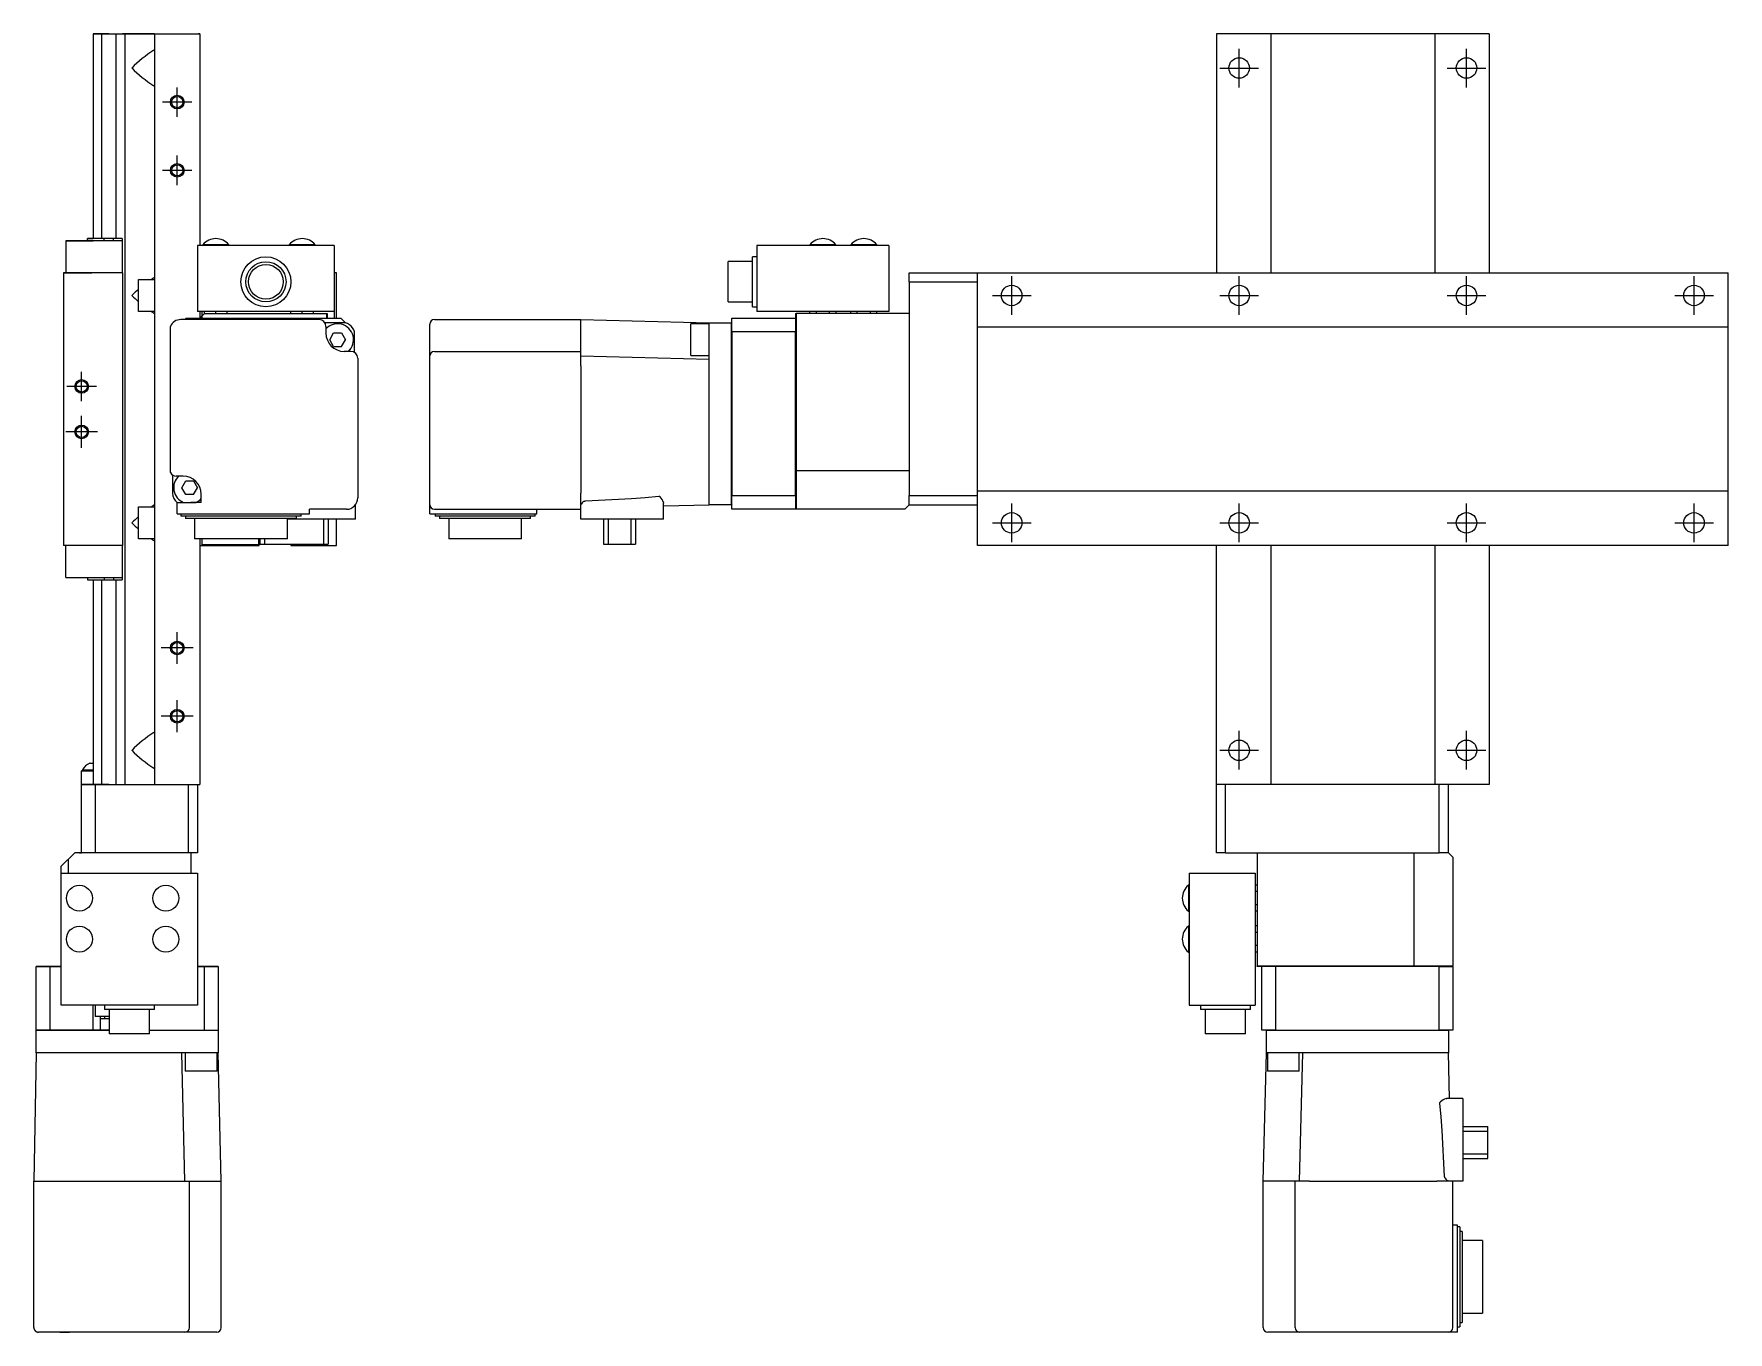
# Model space of a CAD drawing. Extents: x 0 to 765, y -8 to 471.
# Drawn here: x 392.7 to 765.2, y 97.4 to 382.8 of the extents above; entities that cross this region are included whole.
import ezdxf

# ---------------------------------------------------------------- set-up
doc = ezdxf.new("R2010")
doc.units = 0
doc.header["$LTSCALE"] = 0.5
doc.linetypes.add('CENTER', pattern=[50.8, 31.75, -6.35, 6.35, -6.35])
for name, color, linetype in [('MSM_CENTER', 1, 'CENTER'), ('MSM_CONTINUOUS', 7, 'CONTINUOUS'), ('MSM_NARROW', 5, 'CONTINUOUS')]:
    doc.layers.add(name, color=color, linetype=linetype)

msp = doc.modelspace()

# ---------------------------------------------------------------- linework, layer by layer
at = {"layer": 'MSM_CENTER'}
for p, q in [((657.7, 371.03), (657.7, 379.53)), ((707.7, 371.03), (707.7, 379.53)), ((653.45, 375.28), (661.95, 375.28)), ((703.45, 375.28), (711.95, 375.28)), ((424.25, 364.55), (424.25, 371.01)), ((427.48, 367.78), (421.02, 367.78)), ((424.25, 349.55), (424.25, 356.01)), ((427.48, 352.78), (421.02, 352.78)), ((607.7, 321.03), (607.7, 329.53)), ((657.7, 321.03), (657.7, 329.53)), ((707.7, 321.03), (707.7, 329.53)), ((757.7, 321.03), (757.7, 329.53)), ((603.45, 325.28), (611.95, 325.28)), ((653.45, 325.28), (661.95, 325.28)), ((703.45, 325.28), (711.95, 325.28)), ((753.45, 325.28), (761.95, 325.28)), ((403.25, 302.05), (403.25, 308.51)), ((406.48, 305.28), (400.02, 305.28)), ((403.25, 291.78), (403.25, 298.78)), ((406.75, 295.28), (399.75, 295.28)), ((607.7, 271.03), (607.7, 279.53)), ((657.7, 271.03), (657.7, 279.53)), ((707.7, 271.03), (707.7, 279.53)), ((757.7, 271.03), (757.7, 279.53)), ((603.45, 275.28), (611.95, 275.28)), ((653.45, 275.28), (661.95, 275.28)), ((703.45, 275.28), (711.95, 275.28)), ((753.45, 275.28), (761.95, 275.28)), ((424.25, 244.28), (424.25, 251.28)), ((427.75, 247.78), (420.75, 247.78)), ((424.25, 229.28), (424.25, 236.28)), ((427.75, 232.78), (420.75, 232.78)), ((657.7, 221.03), (657.7, 229.53)), ((707.7, 221.03), (707.7, 229.53)), ((653.45, 225.28), (661.95, 225.28)), ((703.45, 225.28), (711.95, 225.28))]:
    msp.add_line(p, q, dxfattribs=at)
at = {"layer": 'MSM_CONTINUOUS'}
for p, q in [((405.75, 382.78), (429.25, 382.78)), ((409.25, 382.78), (405.75, 382.78)), ((409.25, 382.78), (405.75, 382.78)), ((405.75, 382.78), (405.75, 337.78)), ((407.71, 337.78), (407.71, 382.78)), ((410.78, 382.78), (410.78, 337.78)), ((412.75, 382.78), (412.25, 382.78)), ((419.25, 382.78), (412.25, 382.78)), ((412.75, 382.78), (412.75, 217.78)), ((416.79, 382.78), (421.25, 382.78)), ((419.25, 382.78), (419.25, 217.78)), ((419.25, 382.78), (421.25, 382.78)), ((424.25, 382.78), (429.25, 382.78)), ((429.25, 382.78), (428.95, 382.78)), ((429.25, 382.78), (429.25, 336.28)), ((652.7, 382.78), (652.7, 330.28)), ((712.7, 382.78), (652.7, 382.78)), ((664.7, 382.78), (664.7, 330.28)), ((700.7, 382.78), (700.7, 330.28)), ((712.7, 382.78), (712.7, 330.28)), ((419.25, 379.02), (419.12, 379.18)), ((419.25, 371.54), (419.12, 371.38)), ((412.15, 337.28), (399.75, 337.28)), ((399.75, 337.28), (405.75, 337.28)), ((399.75, 337.28), (399.75, 330.28)), ((412.15, 337.78), (404.55, 337.78)), ((404.55, 337.28), (404.55, 337.78)), ((404.55, 337.78), (405.75, 337.78)), ((408.22, 337.28), (408.22, 337.78)), ((410.27, 337.28), (410.27, 337.78)), ((412.15, 337.78), (412.15, 330.28)), ((458.75, 336.28), (428.75, 336.28)), ((428.75, 336.28), (428.75, 321.78)), ((435.6, 336.44), (429.9, 336.44)), ((429.9, 336.44), (429.9, 336.28)), ((435.6, 336.28), (435.6, 336.44)), ((454.6, 336.44), (448.9, 336.44)), ((448.9, 336.44), (448.9, 336.28)), ((454.6, 336.28), (454.6, 336.44)), ((458.75, 336.28), (458.75, 320.28)), ((580.7, 336.28), (551.7, 336.28)), ((551.7, 336.28), (551.7, 321.78)), ((569.05, 336.44), (563.35, 336.44)), ((563.35, 336.44), (563.35, 336.28)), ((569.05, 336.28), (569.05, 336.44)), ((578.05, 336.44), (572.35, 336.44)), ((572.35, 336.44), (572.35, 336.28)), ((578.05, 336.28), (578.05, 336.44)), ((580.7, 336.28), (580.7, 321.78)), ((545.4, 323.86), (545.4, 332.71)), ((550.7, 332.71), (545.4, 332.71)), ((550.7, 322.78), (550.7, 333.78)), ((551.7, 333.78), (550.7, 333.78)), ((412.25, 330.28), (399.25, 330.28)), ((399.25, 330.28), (399.25, 270.28)), ((399.25, 330.28), (399.6, 330.28)), ((399.25, 330.28), (405.45, 330.28)), ((412.25, 330.28), (412.25, 270.28)), ((415.75, 321.78), (415.75, 328.78)), ((415.75, 328.78), (419.25, 328.78)), ((419.25, 329.02), (419.12, 329.18)), ((459.25, 330.28), (458.75, 330.28)), ((459.25, 330.28), (458.75, 330.28)), ((459.25, 320.28), (459.25, 330.28)), ((585.2, 328.28), (585.2, 330.28)), ((585.2, 330.28), (765.2, 330.28)), ((585.2, 328.28), (585.2, 281.28)), ((585.2, 328.28), (600.2, 328.28)), ((600.2, 270.28), (600.2, 330.28)), ((765.2, 270.28), (765.2, 330.28)), ((419.25, 321.78), (415.75, 321.78)), ((419.25, 321.54), (419.12, 321.38)), ((458.75, 321.78), (428.75, 321.78)), ((429.25, 321.78), (429.25, 320.28)), ((429.75, 320.78), (429.25, 320.28)), ((429.75, 320.78), (429.75, 321.78)), ((430.25, 321.28), (429.75, 320.78)), ((429.75, 320.28), (429.75, 320.78)), ((430.25, 321.28), (430.25, 321.78)), ((430.25, 321.28), (457.25, 321.28)), ((432.75, 321.28), (432.75, 321.78)), ((435.25, 321.28), (435.25, 321.78)), ((449.25, 321.28), (449.25, 321.78)), ((451.75, 321.28), (451.75, 321.78)), ((454.25, 321.28), (454.25, 321.78)), ((457.15, 320.28), (457.15, 321.28)), ((457.25, 321.28), (457.25, 320.28)), ((545.4, 323.86), (550.7, 323.86)), ((550.7, 322.78), (551.7, 322.78)), ((580.7, 321.78), (551.7, 321.78)), ((560.2, 321.28), (560.3, 321.28)), ((560.2, 321.28), (560.2, 317.28)), ((560.3, 321.28), (560.3, 286.78)), ((585.2, 321.28), (560.3, 321.28)), ((563.31, 321.28), (563.31, 321.78)), ((564.76, 321.28), (564.76, 321.78)), ((567.64, 321.28), (567.64, 321.78)), ((569.09, 321.28), (569.09, 321.78)), ((572.31, 321.28), (572.31, 321.78)), ((573.76, 321.28), (573.76, 321.78)), ((576.64, 321.28), (576.64, 321.78)), ((578.09, 321.28), (578.09, 321.78)), ((422.75, 286.33), (422.75, 318.46)), ((455.45, 319.98), (425.05, 319.98)), ((426.25, 320.28), (425.95, 319.98)), ((425.95, 319.98), (426.25, 320.28)), ((426.25, 320.28), (460.25, 320.28)), ((435.75, 320.28), (435.75, 319.98)), ((443.75, 319.98), (443.75, 320.28)), ((460.75, 319.28), (456.71, 319.28)), ((460.75, 319.28), (456.71, 319.28)), ((456.95, 318.48), (456.95, 316.98)), ((457.78, 315.55), (458.64, 317.05)), ((458.64, 317.05), (460.38, 317.05)), ((461.31, 319.22), (460.25, 320.28)), ((460.25, 320.28), (461.31, 319.22)), ((460.38, 317.05), (461.24, 315.55)), ((463.25, 317.28), (463.18, 317.35)), ((463.18, 317.35), (463.25, 317.28)), ((463.25, 312.75), (463.25, 316.78)), ((479.8, 318.48), (479.8, 318.98)), ((479.8, 316.98), (479.8, 318.48)), ((479.8, 311.48), (479.8, 316.98)), ((480.8, 319.98), (513, 319.98)), ((513, 318.48), (513, 319.98)), ((513, 319.98), (541.2, 319.28)), ((513, 316.98), (513, 318.48)), ((513, 309.78), (513, 316.98)), ((537.2, 312.05), (537.2, 319.05)), ((541.2, 319.05), (537.2, 319.05)), ((541.2, 316.78), (541.2, 319.28)), ((541.2, 319.28), (546.1, 319.28)), ((541.2, 309.78), (541.2, 316.78)), ((546.1, 316.78), (546.1, 319.28)), ((546.1, 319.28), (546.2, 319.18)), ((546.1, 281.78), (546.1, 316.78)), ((546.2, 317.28), (546.2, 320.28)), ((546.2, 320.28), (560.2, 320.28)), ((546.2, 317.28), (546.2, 281.28)), ((560.2, 317.28), (546.2, 317.28)), ((560.2, 281.28), (560.2, 317.28)), ((765.2, 318.28), (600.2, 318.28)), ((458.64, 314.05), (457.78, 315.55)), ((458.64, 314.05), (460.38, 314.05)), ((460.38, 314.05), (461.24, 315.55)), ((462.45, 312.98), (460.95, 312.98)), ((480.8, 312.98), (513, 312.98)), ((463.95, 311.48), (463.95, 280.78)), ((479.8, 280.78), (479.8, 311.48)), ((513, 311.98), (541.2, 311.28)), ((513, 309.78), (513, 281.78)), ((537.2, 312.05), (541.2, 312.05)), ((541.2, 281.78), (541.2, 309.78)), ((560.2, 286.82), (560.3, 286.78)), ((423.25, 285.81), (423.25, 281.78)), ((425.55, 285.58), (424.05, 285.58)), ((425.25, 283.02), (426.12, 284.52)), ((426.12, 284.52), (427.85, 284.52)), ((427.85, 284.52), (428.71, 283.02)), ((560.3, 286.78), (585.2, 286.78)), ((560.3, 286.78), (560.3, 278.28)), ((423.25, 281.28), (423.31, 281.22)), ((424.25, 279.78), (428.42, 279.78)), ((424.25, 277.28), (424.25, 279.78)), ((426.12, 281.52), (425.25, 283.02)), ((427.85, 281.52), (426.12, 281.52)), ((429.55, 279.78), (427.25, 279.78)), ((427.85, 281.52), (428.71, 283.02)), ((429.55, 279.78), (429.55, 281.58)), ((479.8, 277.28), (479.8, 280.78)), ((513, 276.08), (513, 281.78)), ((513.63, 279.99), (513.73, 280.04)), ((513.73, 280.04), (513.85, 280.09)), ((513.85, 280.09), (513.96, 280.11)), ((513.96, 280.11), (514, 280.11)), ((514, 280.11), (524.12, 280.66)), ((524.12, 280.66), (527.14, 280.87)), ((527.14, 280.87), (530.15, 281.14)), ((530.15, 281.14), (530.25, 281.13)), ((530.25, 281.13), (530.35, 281.08)), ((530.35, 281.08), (530.45, 281)), ((531.13, 279.77), (531.15, 279.62)), ((531.15, 276.08), (531.15, 279.62)), ((541.2, 279.28), (541.2, 281.78)), ((546.1, 279.28), (546.1, 281.78)), ((546.2, 279.38), (546.1, 279.28)), ((546.2, 281.28), (560.2, 281.28)), ((546.2, 278.28), (546.2, 281.28)), ((560.2, 281.28), (560.2, 278.28)), ((585.2, 279.28), (585.2, 281.28)), ((585.2, 281.28), (600.2, 281.28)), ((765.2, 282.28), (600.2, 282.28)), ((415.75, 271.78), (415.75, 278.78)), ((415.75, 278.78), (419.25, 278.78)), ((419.25, 279.02), (419.12, 279.18)), ((424.25, 277.28), (428.42, 277.28)), ((425.07, 277.28), (425.07, 276.78)), ((451.51, 276.78), (425.07, 276.78)), ((426.07, 276.78), (426.07, 276.28)), ((450.51, 276.28), (426.07, 276.28)), ((428.07, 276.28), (428.07, 271.78)), ((428.42, 277.28), (450.35, 277.28)), ((448.51, 271.78), (448.51, 276.28)), ((463.45, 276.08), (448.51, 276.08)), ((450.35, 277.28), (453.35, 277.28)), ((450.51, 276.28), (450.51, 276.78)), ((451.51, 276.78), (451.51, 277.28)), ((453.35, 277.28), (453.35, 278.28)), ((461.45, 278.28), (453.35, 278.28)), ((456.45, 276.08), (456.45, 270.58)), ((457.45, 276.08), (457.45, 270.58)), ((459.25, 270.28), (459.25, 276.08)), ((463.45, 276.08), (463.45, 279.28)), ((479.8, 277.28), (482.8, 277.28)), ((480.8, 278.28), (513, 278.28)), ((480.95, 277.28), (480.95, 276.78)), ((498.81, 276.78), (480.95, 276.78)), ((481.95, 276.78), (481.95, 276.28)), ((498.64, 276.28), (481.95, 276.28)), ((482.8, 277.28), (500.3, 277.28)), ((483.95, 276.28), (483.95, 271.78)), ((501.94, 276.28), (498.64, 276.28)), ((502.94, 276.78), (498.81, 276.78)), ((499.94, 271.78), (499.94, 276.28)), ((500.3, 277.28), (503.3, 277.28)), ((501.94, 276.28), (501.94, 276.78)), ((502.94, 276.78), (502.94, 277.28)), ((503.3, 277.28), (503.3, 278.28)), ((513, 279.07), (513.01, 279.18)), ((514, 276.08), (513, 276.08)), ((513.01, 279.18), (513.05, 279.29)), ((530.15, 276.08), (514, 276.08)), ((518, 276.08), (518, 270.58)), ((519, 276.08), (519, 270.58)), ((524, 276.08), (524, 270.58)), ((525, 276.08), (525, 270.58)), ((531.15, 276.08), (530.15, 276.08)), ((531.15, 279.03), (541.2, 279.28)), ((546.1, 279.28), (541.2, 279.28)), ((560.2, 278.28), (546.2, 278.28)), ((560.3, 278.28), (560.2, 278.38)), ((584.2, 278.28), (560.3, 278.28)), ((585.2, 279.28), (584.2, 278.28)), ((585.2, 279.28), (600.2, 279.28)), ((412.25, 270.28), (399.25, 270.28)), ((399.75, 263.28), (399.75, 270.28)), ((412.15, 270.28), (412.15, 262.78)), ((419.25, 271.78), (415.75, 271.78)), ((419.25, 271.54), (419.12, 271.38)), ((448.51, 271.78), (428.07, 271.78)), ((429.25, 271.78), (429.25, 217.78)), ((429.25, 270.28), (442.25, 270.28)), ((429.75, 270.48), (429.75, 271.78)), ((442.15, 270.48), (429.75, 270.48)), ((442.15, 271.78), (442.15, 270.48)), ((442.25, 270.28), (442.25, 271.78)), ((442.45, 271.78), (442.45, 270.58)), ((442.45, 270.58), (457.45, 270.58)), ((443.45, 271.78), (443.45, 270.58)), ((449.25, 270.58), (449.25, 270.28)), ((449.25, 270.28), (459.25, 270.28)), ((499.94, 271.78), (483.95, 271.78)), ((518, 270.58), (519, 270.58)), ((519, 270.58), (524, 270.58)), ((524, 270.58), (525, 270.58)), ((765.2, 270.28), (600.2, 270.28)), ((652.7, 202.78), (652.7, 270.28)), ((664.7, 270.28), (664.7, 217.78)), ((700.7, 270.28), (700.7, 217.78)), ((712.7, 270.28), (712.7, 217.78)), ((399.75, 263.28), (412.15, 263.28)), ((404.55, 263.28), (404.55, 262.78)), ((404.55, 262.78), (412.15, 262.78)), ((405.75, 262.78), (405.75, 217.78)), ((407.71, 217.78), (407.71, 262.78)), ((408.22, 263.28), (408.22, 262.78)), ((410.27, 263.28), (410.27, 262.78)), ((410.78, 262.78), (410.78, 217.78)), ((419.25, 229.02), (419.12, 229.18)), ((405.75, 220.78), (403.25, 220.78)), ((403.25, 220.78), (405.75, 220.78)), ((403.25, 202.78), (403.25, 220.78)), ((403.4, 220.98), (405.75, 220.98)), ((403.4, 220.98), (403.4, 220.78)), ((405.03, 222.43), (405.75, 222.43)), ((419.25, 221.54), (419.12, 221.38)), ((403.25, 217.78), (429.25, 217.78)), ((409.25, 217.78), (403.25, 217.78)), ((403.35, 217.78), (412.75, 217.78)), ((406.25, 217.78), (406.25, 202.78)), ((412.75, 217.78), (419.25, 217.78)), ((426.75, 202.78), (426.75, 217.78)), ((428.75, 217.78), (428.75, 202.78)), ((712.7, 217.78), (652.7, 217.78)), ((654.7, 202.78), (654.7, 217.78)), ((701.7, 202.78), (701.7, 217.78)), ((703.7, 202.78), (703.7, 217.78)), ((401.75, 202.78), (398.75, 199.78)), ((398.75, 199.78), (401.75, 202.78)), ((400.25, 201.28), (400.25, 198.28)), ((428.75, 202.78), (401.75, 202.78)), ((403.25, 202.78), (401.75, 202.78)), ((402.75, 202.78), (403.25, 202.78)), ((427.25, 202.78), (427.25, 198.28)), ((654.7, 202.78), (652.7, 202.78)), ((654.7, 202.78), (701.7, 202.78)), ((661.7, 202.78), (661.7, 177.88)), ((696.2, 177.88), (696.2, 202.78)), ((703.7, 202.78), (701.7, 202.78)), ((703.7, 202.78), (704.7, 201.78)), ((704.7, 201.78), (704.7, 177.88)), ((398.75, 169.28), (398.75, 199.78)), ((398.75, 198.28), (428.75, 198.28)), ((398.75, 198.28), (428.75, 198.28)), ((428.75, 198.28), (428.75, 169.28)), ((646.7, 198.28), (646.7, 169.28)), ((646.7, 198.28), (661.2, 198.28)), ((661.2, 198.28), (661.2, 169.28)), ((646.54, 195.63), (646.54, 189.93)), ((646.7, 195.63), (646.54, 195.63)), ((661.7, 195.67), (661.2, 195.67)), ((661.7, 194.23), (661.2, 194.23)), ((661.7, 191.34), (661.2, 191.34)), ((646.54, 189.93), (646.7, 189.93)), ((646.54, 186.63), (646.54, 180.93)), ((646.7, 186.63), (646.54, 186.63)), ((661.7, 189.9), (661.2, 189.9)), ((661.7, 186.67), (661.2, 186.67)), ((661.7, 185.23), (661.2, 185.23)), ((646.54, 180.93), (646.7, 180.93)), ((661.7, 182.34), (661.2, 182.34)), ((661.7, 180.9), (661.2, 180.9)), ((393.25, 177.78), (398.75, 177.78)), ((398.75, 177.78), (393.25, 177.78)), ((393.25, 163.78), (393.25, 177.78)), ((396.25, 177.78), (396.25, 163.78)), ((433.25, 177.78), (428.75, 177.78)), ((428.75, 177.78), (433.25, 177.78)), ((430.25, 163.78), (430.25, 177.78)), ((433.25, 177.78), (433.25, 163.78)), ((661.7, 177.88), (696.2, 177.88)), ((661.7, 177.78), (661.7, 177.88)), ((665.7, 177.78), (661.7, 177.78)), ((662.7, 163.78), (662.7, 177.78)), ((665.7, 177.78), (665.7, 163.78)), ((701.7, 177.78), (665.7, 177.78)), ((696.16, 177.78), (696.2, 177.88)), ((696.2, 177.88), (704.7, 177.88)), ((701.7, 163.78), (701.7, 177.78)), ((701.7, 177.78), (704.7, 177.78)), ((704.7, 177.88), (704.6, 177.78)), ((704.7, 177.78), (704.7, 163.78)), ((428.75, 169.28), (398.75, 169.28)), ((405.75, 163.78), (405.75, 169.28)), ((406.25, 169.28), (406.25, 166.78)), ((408.25, 169.28), (408.25, 168.28)), ((419.25, 168.28), (408.25, 168.28)), ((409.32, 168.28), (409.32, 162.98)), ((418.17, 162.98), (418.17, 168.28)), ((419.25, 168.28), (419.25, 169.28)), ((646.7, 169.28), (661.2, 169.28)), ((649.2, 169.28), (649.2, 168.28)), ((660.2, 168.28), (649.2, 168.28)), ((650.27, 168.28), (650.27, 162.98)), ((659.12, 162.98), (659.12, 168.28)), ((660.2, 168.28), (660.2, 169.28)), ((409.32, 166.78), (406.25, 166.78)), ((407.35, 166.78), (407.35, 163.78)), ((409.32, 166.28), (407.35, 166.28)), ((408.25, 166.78), (408.25, 166.28)), ((409.32, 163.78), (393.25, 163.78)), ((393.25, 163.68), (393.35, 163.78)), ((409.32, 163.68), (393.25, 163.68)), ((393.25, 158.78), (393.25, 163.68)), ((407.35, 163.78), (409.32, 163.78)), ((418.17, 162.98), (409.32, 162.98)), ((418.17, 163.78), (433.25, 163.78)), ((433.25, 163.68), (418.17, 163.68)), ((433.15, 163.78), (433.25, 163.68)), ((433.25, 163.68), (433.25, 158.78)), ((659.12, 162.98), (650.27, 162.98)), ((665.7, 163.78), (662.7, 163.78)), ((663.7, 163.68), (663.8, 163.78)), ((666.2, 163.68), (663.7, 163.68)), ((663.7, 158.78), (663.7, 163.68)), ((665.7, 163.78), (701.7, 163.78)), ((701.2, 163.68), (666.2, 163.68)), ((703.7, 163.68), (701.2, 163.68)), ((704.7, 163.78), (701.7, 163.78)), ((703.6, 163.78), (703.7, 163.68)), ((703.7, 163.68), (703.7, 158.78)), ((393.25, 158.78), (392.75, 130.58)), ((433.25, 158.78), (393.25, 158.78)), ((425.95, 130.58), (425.25, 158.78)), ((426.01, 158.78), (426.01, 154.78)), ((433.01, 154.78), (433.01, 158.78)), ((433.95, 130.58), (433.25, 158.78)), ((663, 130.58), (663.7, 158.78)), ((666.2, 158.78), (663.7, 158.78)), ((663.93, 158.78), (663.93, 154.78)), ((673.2, 158.78), (666.2, 158.78)), ((670.93, 154.78), (670.93, 158.78)), ((671, 130.58), (671.7, 158.78)), ((701.2, 158.78), (673.2, 158.78)), ((703.7, 158.78), (701.2, 158.78)), ((703.95, 148.73), (703.7, 158.78)), ((433.01, 154.78), (426.01, 154.78)), ((670.93, 154.78), (663.93, 154.78)), ((701.84, 147.73), (701.85, 147.84)), ((702.11, 144.72), (701.84, 147.73)), ((701.85, 147.84), (701.9, 147.93)), ((701.9, 147.93), (701.98, 148.03)), ((703.21, 148.72), (703.36, 148.73)), ((706.9, 148.73), (703.36, 148.73)), ((706.9, 148.73), (706.9, 130.58)), ((702.32, 141.71), (702.11, 144.72)), ((702.87, 131.58), (702.32, 141.71)), ((706.9, 142.58), (712.4, 142.58)), ((706.9, 141.58), (712.4, 141.58)), ((712.4, 135.58), (712.4, 142.58)), ((706.9, 136.58), (712.4, 136.58)), ((706.9, 135.58), (712.4, 135.58)), ((392.75, 130.58), (433.95, 130.58)), ((392.75, 98.38), (392.75, 130.58)), ((426.95, 98.38), (426.95, 130.58)), ((431.75, 130.58), (433.95, 130.58)), ((433.95, 98.38), (433.95, 130.58)), ((663, 98.38), (663, 130.58)), ((671.5, 130.58), (663, 130.58)), ((670, 98.38), (670, 130.58)), ((673.2, 130.58), (671.5, 130.58)), ((673.2, 130.58), (701.2, 130.58)), ((706.9, 130.58), (701.2, 130.58)), ((702.87, 131.54), (702.87, 131.58)), ((702.89, 131.44), (702.87, 131.54)), ((702.94, 131.32), (702.89, 131.44)), ((702.99, 131.22), (702.94, 131.32)), ((703.8, 130.59), (703.69, 130.63)), ((703.91, 130.58), (703.8, 130.59)), ((704.7, 98.38), (704.7, 130.58)), ((705.7, 120.88), (704.7, 120.88)), ((705.7, 117.88), (705.7, 120.88)), ((706.2, 120.52), (705.7, 120.52)), ((706.2, 120.52), (706.2, 116.4)), ((706.7, 119.52), (706.2, 119.52)), ((706.7, 119.52), (706.7, 116.22)), ((705.7, 100.38), (705.7, 117.88)), ((706.2, 116.4), (706.2, 107.05)), ((711.2, 117.52), (706.7, 117.52)), ((706.7, 116.22), (706.7, 106.87)), ((711.2, 117.52), (711.2, 115.87)), ((711.2, 115.87), (711.2, 106.52)), ((706.2, 107.05), (706.2, 98.53)), ((706.7, 106.87), (706.7, 99.53)), ((711.2, 106.52), (711.2, 101.53)), ((706.7, 101.53), (711.2, 101.53)), ((392.75, 98.38), (392.75, 98.34)), ((392.75, 98.34), (392.75, 98.3)), ((392.75, 98.3), (392.75, 98.26)), ((392.75, 98.26), (392.76, 98.22)), ((392.76, 98.22), (392.77, 98.18)), ((392.77, 98.18), (392.78, 98.14)), ((392.78, 98.14), (392.79, 98.1)), ((392.79, 98.1), (392.8, 98.06)), ((392.8, 98.06), (392.81, 98.02)), ((392.81, 98.02), (392.83, 97.98)), ((392.83, 97.98), (392.85, 97.94)), ((392.85, 97.94), (392.87, 97.91)), ((392.87, 97.91), (392.89, 97.87)), ((392.89, 97.87), (392.91, 97.84)), ((392.91, 97.84), (392.93, 97.8)), ((392.93, 97.8), (392.96, 97.77)), ((392.96, 97.77), (392.98, 97.74)), ((392.98, 97.74), (393.01, 97.71)), ((393.01, 97.71), (393.04, 97.68)), ((393.04, 97.68), (393.07, 97.65)), ((393.07, 97.65), (393.1, 97.62)), ((393.1, 97.62), (393.13, 97.59)), ((393.13, 97.59), (393.16, 97.57)), ((393.16, 97.57), (393.2, 97.54)), ((393.2, 97.54), (393.23, 97.52)), ((393.23, 97.52), (393.27, 97.5)), ((393.27, 97.5), (393.31, 97.48)), ((393.31, 97.48), (393.34, 97.47)), ((393.34, 97.47), (393.38, 97.45)), ((393.38, 97.45), (393.42, 97.44)), ((393.42, 97.44), (393.46, 97.42)), ((393.46, 97.42), (393.5, 97.41)), ((393.5, 97.41), (393.53, 97.41)), ((393.53, 97.41), (393.56, 97.4)), ((393.56, 97.4), (393.59, 97.39)), ((393.59, 97.39), (393.62, 97.39)), ((393.62, 97.39), (393.65, 97.39)), ((393.65, 97.39), (393.68, 97.38)), ((393.68, 97.38), (393.71, 97.38)), ((393.71, 97.38), (393.74, 97.38)), ((393.74, 97.38), (393.75, 97.38)), ((432.95, 97.38), (393.75, 97.38)), ((398.42, 97.38), (400.55, 97.38)), ((671.5, 97.38), (664, 97.38)), ((702.2, 97.38), (671.5, 97.38)), ((705.7, 97.38), (702.2, 97.38)), ((705.7, 97.38), (705.7, 100.38)), ((705.7, 98.53), (706.2, 98.53)), ((706.2, 99.53), (706.7, 99.53))]:
    msp.add_line(p, q, dxfattribs=at)
for centre, radius in [((657.7, 375.28), 2.25), ((707.7, 375.28), 2.25), ((424.25, 367.78), 1.23), ((424.25, 352.78), 1.23), ((443.75, 328.28), 5.5), ((443.75, 328.28), 4.42), ((443.75, 328.28), 3.83), ((607.7, 325.28), 2.25), ((657.7, 325.28), 2.25), ((707.7, 325.28), 2.25), ((757.7, 325.28), 2.25), ((403.25, 305.28), 1.23), ((403.25, 295.28), 1.23), ((607.7, 275.28), 2.25), ((657.7, 275.28), 2.25), ((707.7, 275.28), 2.25), ((757.7, 275.28), 2.25), ((424.25, 247.78), 1.23), ((424.25, 232.78), 1.23), ((657.7, 225.28), 2.25), ((707.7, 225.28), 2.25), ((402.75, 192.78), 2.85), ((421.75, 192.78), 2.85), ((402.75, 183.78), 2.85), ((421.75, 183.78), 2.85)]:
    msp.add_circle(centre, radius, dxfattribs=at)
for centre, radius, start, end in [((436.2, 352.85), 31.38, 122.9812, 134.3908), ((436.2, 397.71), 31.38, 225.6092, 237.0188), ((432.75, 334.08), 3.7, 39.6218, 140.3782), ((451.75, 334.08), 3.7, 39.6218, 140.3782), ((566.2, 334.08), 3.7, 39.6218, 140.3782), ((575.2, 334.08), 3.7, 39.6218, 140.3782), ((436.2, 302.85), 31.38, 122.9812, 124.2994), ((436.2, 302.85), 31.38, 130.674, 134.3908), ((436.2, 347.71), 31.38, 225.6092, 229.326), ((436.2, 347.71), 31.38, 235.7006, 237.0188), ((425.05, 317.48), 2.5, 90, 156.9261), ((425.05, 317.48), 2.5, 90, 156.9261), ((455.45, 318.48), 1.5, 0, 90), ((455.45, 318.48), 1.5, 0, 90), ((459.51, 315.55), 3.5, 312.9107, 137.0893), ((460.95, 316.98), 4, 180, 270), ((460.95, 316.98), 4, 180, 270), ((460.75, 316.78), 2.5, 0, 90), ((460.75, 316.78), 2.5, 0, 90), ((480.8, 318.98), 1, 90, 180), ((462.45, 311.48), 1.5, 0, 90), ((462.45, 311.48), 1.5, 0, 90), ((480.8, 311.98), 1, 90, 180), ((424.05, 287.08), 1.5, 209.9264, 270), ((426.98, 283.02), 3.5, 132.9107, 247.6273), ((425.55, 281.58), 4, 0, 90), ((425.75, 281.78), 2.5, 180, 233.1302), ((426.98, 283.02), 3.5, 292.3727, 317.0893), ((461.45, 280.78), 2.5, 270, 0), ((514.51, 278.65), 1.6, 123.414, 156.5024), ((528.21, 278.95), 3.03, 15.6098, 42.5488), ((436.2, 252.85), 31.38, 130.674, 134.3908), ((436.2, 252.85), 31.38, 122.9812, 124.2994), ((480.8, 279.28), 1, 180, 270), ((436.2, 297.71), 31.38, 225.6092, 229.326), ((436.2, 297.71), 31.38, 235.7006, 237.0188), ((436.2, 202.85), 31.38, 122.9812, 134.3908), ((436.2, 247.71), 31.38, 225.6092, 237.0188), ((406.25, 219.42), 3.25, 112.061, 151.2734), ((648.9, 192.78), 3.7, 129.6218, 230.3782), ((648.9, 183.78), 3.7, 129.6218, 230.3782), ((704.03, 145.8), 3.03, 105.6099, 132.5489), ((704.33, 132.1), 1.6, 213.414, 246.5024), ((425.95, 98.38), 1, 270, 0), ((432.95, 98.38), 1, 270, 0), ((664, 98.38), 1, 180, 270), ((671, 98.38), 1, 180, 270), ((703.7, 98.38), 1, 270, 0)]:
    msp.add_arc(centre, radius, start, end, dxfattribs=at)
at = {"layer": 'MSM_NARROW'}
for centre in [(424.25, 367.78), (424.25, 352.78), (403.25, 305.28), (403.25, 295.28), (424.25, 247.78), (424.25, 232.78)]:
    msp.add_circle(centre, 1.5, dxfattribs=at)

doc.saveas('drawing.dxf')
